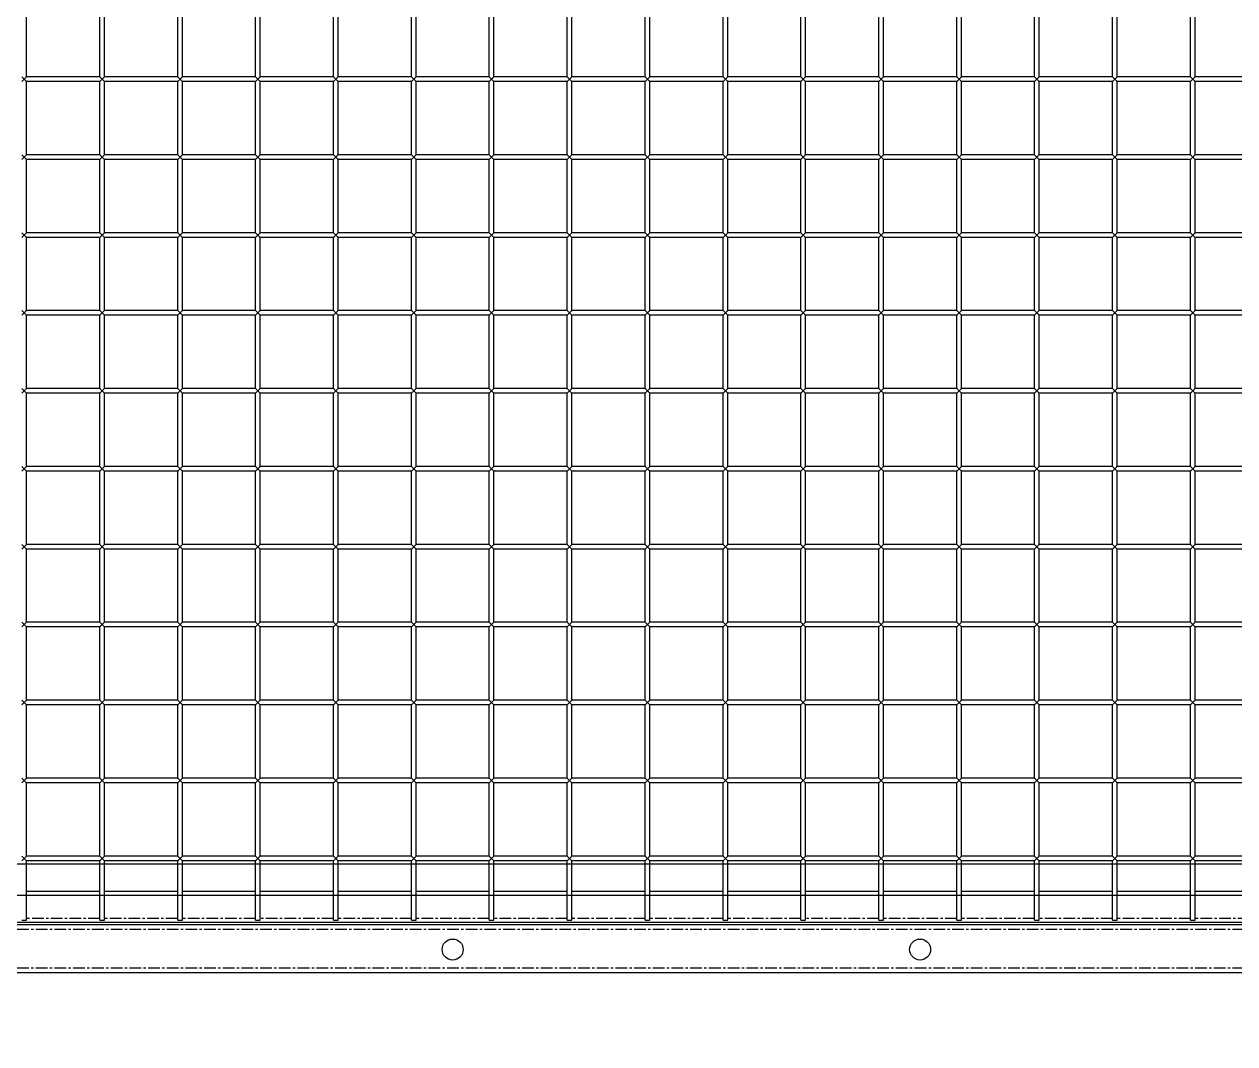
# Model space of a CAD drawing. Header units: millimetres. Extents: x -198529 to 244266, y -64 to 158464.
# Drawn here: x -144853 to -144076, y 94488 to 95142 of the extents above; entities that cross this region are included whole.
import ezdxf

# ---------------------------------------------------------------- set-up
doc = ezdxf.new("R2010")
doc.units = ezdxf.units.MM
doc.linetypes.add('CENTER', pattern=[12, 7.5, -1.5, 1.5, -1.5])
doc.layers.add('0-DCC', color=30, linetype='Continuous')
doc.layers.add('0-DCC-STRUC', color=180, linetype='Continuous')

# ---------------------------------------------------------------- blocks, each defined once
blk = doc.blocks.new('DCC2850x2600(左)')
at = {"color": 0, "linetype": 'Continuous'}
for p, q in [((49366.5, -73903.48), (49366.5, -73856.48)), ((49413.5, -73903.48), (49413.5, -73856.48)), ((49416.5, -73903.48), (49416.5, -73856.48)), ((49463.5, -73903.48), (49463.5, -73856.48)), ((49466.5, -73903.48), (49466.5, -73856.48)), ((49513.5, -73903.48), (49513.5, -73856.48)), ((49516.5, -73903.48), (49516.5, -73856.48)), ((49563.5, -73903.48), (49563.5, -73856.48)), ((49566.5, -73903.48), (49566.5, -73856.48)), ((49613.5, -73903.48), (49613.5, -73856.48)), ((49616.5, -73903.48), (49616.5, -73856.48)), ((49663.5, -73903.48), (49663.5, -73856.48)), ((49666.5, -73903.48), (49666.5, -73856.48)), ((49713.5, -73903.48), (49713.5, -73856.48)), ((49716.5, -73903.48), (49716.5, -73856.48)), ((49763.5, -73903.48), (49763.5, -73856.48)), ((49766.5, -73903.48), (49766.5, -73856.48)), ((49813.5, -73903.48), (49813.5, -73856.48)), ((49816.5, -73903.48), (49816.5, -73856.48)), ((49863.5, -73903.48), (49863.5, -73856.48)), ((49866.5, -73903.48), (49866.5, -73856.48)), ((49913.5, -73903.48), (49913.5, -73856.48)), ((49916.5, -73903.48), (49916.5, -73856.48)), ((49963.5, -73903.48), (49963.5, -73856.48)), ((49966.5, -73903.48), (49966.5, -73856.48)), ((50013.5, -73903.48), (50013.5, -73856.48)), ((50016.5, -73903.48), (50016.5, -73856.48)), ((50063.5, -73903.48), (50063.5, -73856.48)), ((50066.5, -73903.48), (50066.5, -73856.48)), ((50113.5, -73903.48), (50113.5, -73856.48)), ((50116.5, -73903.48), (50116.5, -73856.48)), ((49363.5, -73903.48), (49366.5, -73906.48)), ((49363.5, -73906.48), (49366.5, -73903.48)), ((49413.5, -73903.48), (49366.5, -73903.48)), ((49413.5, -73903.48), (49416.5, -73906.48)), ((49413.5, -73906.48), (49416.5, -73903.48)), ((49463.5, -73903.48), (49416.5, -73903.48)), ((49463.5, -73903.48), (49466.5, -73906.48)), ((49463.5, -73906.48), (49466.5, -73903.48)), ((49513.5, -73903.48), (49466.5, -73903.48)), ((49513.5, -73903.48), (49516.5, -73906.48)), ((49513.5, -73906.48), (49516.5, -73903.48)), ((49563.5, -73903.48), (49516.5, -73903.48)), ((49563.5, -73903.48), (49566.5, -73906.48)), ((49563.5, -73906.48), (49566.5, -73903.48)), ((49613.5, -73903.48), (49566.5, -73903.48)), ((49613.5, -73903.48), (49616.5, -73906.48)), ((49613.5, -73906.48), (49616.5, -73903.48)), ((49663.5, -73903.48), (49616.5, -73903.48)), ((49663.5, -73903.48), (49666.5, -73906.48)), ((49663.5, -73906.48), (49666.5, -73903.48)), ((49713.5, -73903.48), (49666.5, -73903.48)), ((49713.5, -73903.48), (49716.5, -73906.48)), ((49713.5, -73906.48), (49716.5, -73903.48)), ((49763.5, -73903.48), (49716.5, -73903.48)), ((49763.5, -73903.48), (49766.5, -73906.48)), ((49763.5, -73906.48), (49766.5, -73903.48)), ((49813.5, -73903.48), (49766.5, -73903.48)), ((49813.5, -73903.48), (49816.5, -73906.48)), ((49813.5, -73906.48), (49816.5, -73903.48)), ((49863.5, -73903.48), (49816.5, -73903.48)), ((49863.5, -73903.48), (49866.5, -73906.48)), ((49863.5, -73906.48), (49866.5, -73903.48)), ((49913.5, -73903.48), (49866.5, -73903.48)), ((49913.5, -73903.48), (49916.5, -73906.48)), ((49913.5, -73906.48), (49916.5, -73903.48)), ((49963.5, -73903.48), (49916.5, -73903.48)), ((49963.5, -73903.48), (49966.5, -73906.48)), ((49963.5, -73906.48), (49966.5, -73903.48)), ((50013.5, -73903.48), (49966.5, -73903.48)), ((50013.5, -73903.48), (50016.5, -73906.48)), ((50013.5, -73906.48), (50016.5, -73903.48)), ((50063.5, -73903.48), (50016.5, -73903.48)), ((50063.5, -73903.48), (50066.5, -73906.48)), ((50063.5, -73906.48), (50066.5, -73903.48)), ((50113.5, -73903.48), (50066.5, -73903.48)), ((50113.5, -73903.48), (50116.5, -73906.48)), ((50113.5, -73906.48), (50116.5, -73903.48)), ((50163.5, -73903.48), (50116.5, -73903.48)), ((49413.5, -73906.48), (49366.5, -73906.48)), ((49366.5, -73953.48), (49366.5, -73906.48)), ((49413.5, -73953.48), (49413.5, -73906.48)), ((49463.5, -73906.48), (49416.5, -73906.48)), ((49416.5, -73953.48), (49416.5, -73906.48)), ((49463.5, -73953.48), (49463.5, -73906.48)), ((49513.5, -73906.48), (49466.5, -73906.48)), ((49466.5, -73953.48), (49466.5, -73906.48)), ((49513.5, -73953.48), (49513.5, -73906.48)), ((49563.5, -73906.48), (49516.5, -73906.48)), ((49516.5, -73953.48), (49516.5, -73906.48)), ((49563.5, -73953.48), (49563.5, -73906.48)), ((49613.5, -73906.48), (49566.5, -73906.48)), ((49566.5, -73953.48), (49566.5, -73906.48)), ((49613.5, -73953.48), (49613.5, -73906.48)), ((49663.5, -73906.48), (49616.5, -73906.48)), ((49616.5, -73953.48), (49616.5, -73906.48)), ((49663.5, -73953.48), (49663.5, -73906.48)), ((49713.5, -73906.48), (49666.5, -73906.48)), ((49666.5, -73953.48), (49666.5, -73906.48)), ((49713.5, -73953.48), (49713.5, -73906.48)), ((49763.5, -73906.48), (49716.5, -73906.48)), ((49716.5, -73953.48), (49716.5, -73906.48)), ((49763.5, -73953.48), (49763.5, -73906.48)), ((49813.5, -73906.48), (49766.5, -73906.48)), ((49766.5, -73953.48), (49766.5, -73906.48)), ((49813.5, -73953.48), (49813.5, -73906.48)), ((49863.5, -73906.48), (49816.5, -73906.48)), ((49816.5, -73953.48), (49816.5, -73906.48)), ((49863.5, -73953.48), (49863.5, -73906.48)), ((49913.5, -73906.48), (49866.5, -73906.48)), ((49866.5, -73953.48), (49866.5, -73906.48)), ((49913.5, -73953.48), (49913.5, -73906.48)), ((49963.5, -73906.48), (49916.5, -73906.48)), ((49916.5, -73953.48), (49916.5, -73906.48)), ((49963.5, -73953.48), (49963.5, -73906.48)), ((50013.5, -73906.48), (49966.5, -73906.48)), ((49966.5, -73953.48), (49966.5, -73906.48)), ((50013.5, -73953.48), (50013.5, -73906.48)), ((50063.5, -73906.48), (50016.5, -73906.48)), ((50016.5, -73953.48), (50016.5, -73906.48)), ((50063.5, -73953.48), (50063.5, -73906.48)), ((50113.5, -73906.48), (50066.5, -73906.48)), ((50066.5, -73953.48), (50066.5, -73906.48)), ((50113.5, -73953.48), (50113.5, -73906.48)), ((50163.5, -73906.48), (50116.5, -73906.48)), ((50116.5, -73953.48), (50116.5, -73906.48)), ((49363.5, -73953.48), (49366.5, -73956.48)), ((49363.5, -73956.48), (49366.5, -73953.48)), ((49413.5, -73953.48), (49366.5, -73953.48)), ((49413.5, -73956.48), (49366.5, -73956.48)), ((49366.5, -74003.48), (49366.5, -73956.48)), ((49413.5, -73953.48), (49416.5, -73956.48)), ((49413.5, -73956.48), (49416.5, -73953.48)), ((49413.5, -74003.48), (49413.5, -73956.48)), ((49463.5, -73953.48), (49416.5, -73953.48)), ((49463.5, -73956.48), (49416.5, -73956.48)), ((49416.5, -74003.48), (49416.5, -73956.48)), ((49463.5, -73953.48), (49466.5, -73956.48)), ((49463.5, -73956.48), (49466.5, -73953.48)), ((49463.5, -74003.48), (49463.5, -73956.48)), ((49513.5, -73953.48), (49466.5, -73953.48)), ((49513.5, -73956.48), (49466.5, -73956.48)), ((49466.5, -74003.48), (49466.5, -73956.48)), ((49513.5, -73953.48), (49516.5, -73956.48)), ((49513.5, -73956.48), (49516.5, -73953.48)), ((49513.5, -74003.48), (49513.5, -73956.48)), ((49563.5, -73953.48), (49516.5, -73953.48)), ((49563.5, -73956.48), (49516.5, -73956.48)), ((49516.5, -74003.48), (49516.5, -73956.48)), ((49563.5, -73953.48), (49566.5, -73956.48)), ((49563.5, -73956.48), (49566.5, -73953.48)), ((49563.5, -74003.48), (49563.5, -73956.48)), ((49613.5, -73953.48), (49566.5, -73953.48)), ((49613.5, -73956.48), (49566.5, -73956.48)), ((49566.5, -74003.48), (49566.5, -73956.48)), ((49613.5, -73953.48), (49616.5, -73956.48)), ((49613.5, -73956.48), (49616.5, -73953.48)), ((49613.5, -74003.48), (49613.5, -73956.48)), ((49663.5, -73953.48), (49616.5, -73953.48)), ((49663.5, -73956.48), (49616.5, -73956.48)), ((49616.5, -74003.48), (49616.5, -73956.48)), ((49663.5, -73953.48), (49666.5, -73956.48)), ((49663.5, -73956.48), (49666.5, -73953.48)), ((49663.5, -74003.48), (49663.5, -73956.48)), ((49713.5, -73953.48), (49666.5, -73953.48)), ((49713.5, -73956.48), (49666.5, -73956.48)), ((49666.5, -74003.48), (49666.5, -73956.48)), ((49713.5, -73953.48), (49716.5, -73956.48)), ((49713.5, -73956.48), (49716.5, -73953.48)), ((49713.5, -74003.48), (49713.5, -73956.48)), ((49763.5, -73953.48), (49716.5, -73953.48)), ((49763.5, -73956.48), (49716.5, -73956.48)), ((49716.5, -74003.48), (49716.5, -73956.48)), ((49763.5, -73953.48), (49766.5, -73956.48)), ((49763.5, -73956.48), (49766.5, -73953.48)), ((49763.5, -74003.48), (49763.5, -73956.48)), ((49813.5, -73953.48), (49766.5, -73953.48)), ((49813.5, -73956.48), (49766.5, -73956.48)), ((49766.5, -74003.48), (49766.5, -73956.48)), ((49813.5, -73953.48), (49816.5, -73956.48)), ((49813.5, -73956.48), (49816.5, -73953.48)), ((49813.5, -74003.48), (49813.5, -73956.48)), ((49863.5, -73953.48), (49816.5, -73953.48)), ((49863.5, -73956.48), (49816.5, -73956.48)), ((49816.5, -74003.48), (49816.5, -73956.48)), ((49863.5, -73953.48), (49866.5, -73956.48)), ((49863.5, -73956.48), (49866.5, -73953.48)), ((49863.5, -74003.48), (49863.5, -73956.48)), ((49913.5, -73953.48), (49866.5, -73953.48)), ((49913.5, -73956.48), (49866.5, -73956.48)), ((49866.5, -74003.48), (49866.5, -73956.48)), ((49913.5, -73953.48), (49916.5, -73956.48)), ((49913.5, -73956.48), (49916.5, -73953.48)), ((49913.5, -74003.48), (49913.5, -73956.48)), ((49963.5, -73953.48), (49916.5, -73953.48)), ((49963.5, -73956.48), (49916.5, -73956.48)), ((49916.5, -74003.48), (49916.5, -73956.48)), ((49963.5, -73953.48), (49966.5, -73956.48)), ((49963.5, -73956.48), (49966.5, -73953.48)), ((49963.5, -74003.48), (49963.5, -73956.48)), ((50013.5, -73953.48), (49966.5, -73953.48)), ((50013.5, -73956.48), (49966.5, -73956.48)), ((49966.5, -74003.48), (49966.5, -73956.48)), ((50013.5, -73953.48), (50016.5, -73956.48)), ((50013.5, -73956.48), (50016.5, -73953.48)), ((50013.5, -74003.48), (50013.5, -73956.48)), ((50063.5, -73953.48), (50016.5, -73953.48)), ((50063.5, -73956.48), (50016.5, -73956.48)), ((50016.5, -74003.48), (50016.5, -73956.48)), ((50063.5, -73953.48), (50066.5, -73956.48)), ((50063.5, -73956.48), (50066.5, -73953.48)), ((50063.5, -74003.48), (50063.5, -73956.48)), ((50113.5, -73953.48), (50066.5, -73953.48)), ((50113.5, -73956.48), (50066.5, -73956.48)), ((50066.5, -74003.48), (50066.5, -73956.48)), ((50113.5, -73953.48), (50116.5, -73956.48)), ((50113.5, -73956.48), (50116.5, -73953.48)), ((50113.5, -74003.48), (50113.5, -73956.48)), ((50163.5, -73953.48), (50116.5, -73953.48)), ((50163.5, -73956.48), (50116.5, -73956.48)), ((50116.5, -74003.48), (50116.5, -73956.48)), ((49363.5, -74003.48), (49366.5, -74006.48)), ((49363.5, -74006.48), (49366.5, -74003.48)), ((49413.5, -74003.48), (49366.5, -74003.48)), ((49413.5, -74003.48), (49416.5, -74006.48)), ((49413.5, -74006.48), (49416.5, -74003.48)), ((49463.5, -74003.48), (49416.5, -74003.48)), ((49463.5, -74003.48), (49466.5, -74006.48)), ((49463.5, -74006.48), (49466.5, -74003.48)), ((49513.5, -74003.48), (49466.5, -74003.48)), ((49513.5, -74003.48), (49516.5, -74006.48)), ((49513.5, -74006.48), (49516.5, -74003.48)), ((49563.5, -74003.48), (49516.5, -74003.48)), ((49563.5, -74003.48), (49566.5, -74006.48)), ((49563.5, -74006.48), (49566.5, -74003.48)), ((49613.5, -74003.48), (49566.5, -74003.48)), ((49613.5, -74003.48), (49616.5, -74006.48)), ((49613.5, -74006.48), (49616.5, -74003.48)), ((49663.5, -74003.48), (49616.5, -74003.48)), ((49663.5, -74003.48), (49666.5, -74006.48)), ((49663.5, -74006.48), (49666.5, -74003.48)), ((49713.5, -74003.48), (49666.5, -74003.48)), ((49713.5, -74003.48), (49716.5, -74006.48)), ((49713.5, -74006.48), (49716.5, -74003.48)), ((49763.5, -74003.48), (49716.5, -74003.48)), ((49763.5, -74003.48), (49766.5, -74006.48)), ((49763.5, -74006.48), (49766.5, -74003.48)), ((49813.5, -74003.48), (49766.5, -74003.48)), ((49813.5, -74003.48), (49816.5, -74006.48)), ((49813.5, -74006.48), (49816.5, -74003.48)), ((49863.5, -74003.48), (49816.5, -74003.48)), ((49863.5, -74003.48), (49866.5, -74006.48)), ((49863.5, -74006.48), (49866.5, -74003.48)), ((49913.5, -74003.48), (49866.5, -74003.48)), ((49913.5, -74003.48), (49916.5, -74006.48)), ((49913.5, -74006.48), (49916.5, -74003.48)), ((49963.5, -74003.48), (49916.5, -74003.48)), ((49963.5, -74003.48), (49966.5, -74006.48)), ((49963.5, -74006.48), (49966.5, -74003.48)), ((50013.5, -74003.48), (49966.5, -74003.48)), ((50013.5, -74003.48), (50016.5, -74006.48)), ((50013.5, -74006.48), (50016.5, -74003.48)), ((50063.5, -74003.48), (50016.5, -74003.48)), ((50063.5, -74003.48), (50066.5, -74006.48)), ((50063.5, -74006.48), (50066.5, -74003.48)), ((50113.5, -74003.48), (50066.5, -74003.48)), ((50113.5, -74003.48), (50116.5, -74006.48)), ((50113.5, -74006.48), (50116.5, -74003.48)), ((50163.5, -74003.48), (50116.5, -74003.48)), ((49413.5, -74006.48), (49366.5, -74006.48)), ((49366.5, -74053.48), (49366.5, -74006.48)), ((49413.5, -74053.48), (49413.5, -74006.48)), ((49463.5, -74006.48), (49416.5, -74006.48)), ((49416.5, -74053.48), (49416.5, -74006.48)), ((49463.5, -74053.48), (49463.5, -74006.48)), ((49513.5, -74006.48), (49466.5, -74006.48)), ((49466.5, -74053.48), (49466.5, -74006.48)), ((49513.5, -74053.48), (49513.5, -74006.48)), ((49563.5, -74006.48), (49516.5, -74006.48)), ((49516.5, -74053.48), (49516.5, -74006.48)), ((49563.5, -74053.48), (49563.5, -74006.48)), ((49613.5, -74006.48), (49566.5, -74006.48)), ((49566.5, -74053.48), (49566.5, -74006.48)), ((49613.5, -74053.48), (49613.5, -74006.48)), ((49663.5, -74006.48), (49616.5, -74006.48)), ((49616.5, -74053.48), (49616.5, -74006.48)), ((49663.5, -74053.48), (49663.5, -74006.48)), ((49713.5, -74006.48), (49666.5, -74006.48)), ((49666.5, -74053.48), (49666.5, -74006.48)), ((49713.5, -74053.48), (49713.5, -74006.48)), ((49763.5, -74006.48), (49716.5, -74006.48)), ((49716.5, -74053.48), (49716.5, -74006.48)), ((49763.5, -74053.48), (49763.5, -74006.48)), ((49813.5, -74006.48), (49766.5, -74006.48)), ((49766.5, -74053.48), (49766.5, -74006.48)), ((49813.5, -74053.48), (49813.5, -74006.48)), ((49863.5, -74006.48), (49816.5, -74006.48)), ((49816.5, -74053.48), (49816.5, -74006.48)), ((49863.5, -74053.48), (49863.5, -74006.48)), ((49913.5, -74006.48), (49866.5, -74006.48)), ((49866.5, -74053.48), (49866.5, -74006.48)), ((49913.5, -74053.48), (49913.5, -74006.48)), ((49963.5, -74006.48), (49916.5, -74006.48)), ((49916.5, -74053.48), (49916.5, -74006.48)), ((49963.5, -74053.48), (49963.5, -74006.48)), ((50013.5, -74006.48), (49966.5, -74006.48)), ((49966.5, -74053.48), (49966.5, -74006.48)), ((50013.5, -74053.48), (50013.5, -74006.48)), ((50063.5, -74006.48), (50016.5, -74006.48)), ((50016.5, -74053.48), (50016.5, -74006.48)), ((50063.5, -74053.48), (50063.5, -74006.48)), ((50113.5, -74006.48), (50066.5, -74006.48)), ((50066.5, -74053.48), (50066.5, -74006.48)), ((50113.5, -74053.48), (50113.5, -74006.48)), ((50163.5, -74006.48), (50116.5, -74006.48)), ((50116.5, -74053.48), (50116.5, -74006.48)), ((49363.5, -74053.48), (49366.5, -74056.48)), ((49363.5, -74056.48), (49366.5, -74053.48)), ((49413.5, -74053.48), (49366.5, -74053.48)), ((49413.5, -74056.48), (49366.5, -74056.48)), ((49366.5, -74103.48), (49366.5, -74056.48)), ((49413.5, -74053.48), (49416.5, -74056.48)), ((49413.5, -74056.48), (49416.5, -74053.48)), ((49413.5, -74103.48), (49413.5, -74056.48)), ((49463.5, -74053.48), (49416.5, -74053.48)), ((49463.5, -74056.48), (49416.5, -74056.48)), ((49416.5, -74103.48), (49416.5, -74056.48)), ((49463.5, -74053.48), (49466.5, -74056.48)), ((49463.5, -74056.48), (49466.5, -74053.48)), ((49463.5, -74103.48), (49463.5, -74056.48)), ((49513.5, -74053.48), (49466.5, -74053.48)), ((49513.5, -74056.48), (49466.5, -74056.48)), ((49466.5, -74103.48), (49466.5, -74056.48)), ((49513.5, -74053.48), (49516.5, -74056.48)), ((49513.5, -74056.48), (49516.5, -74053.48)), ((49513.5, -74103.48), (49513.5, -74056.48)), ((49563.5, -74053.48), (49516.5, -74053.48)), ((49563.5, -74056.48), (49516.5, -74056.48)), ((49516.5, -74103.48), (49516.5, -74056.48)), ((49563.5, -74053.48), (49566.5, -74056.48)), ((49563.5, -74056.48), (49566.5, -74053.48)), ((49563.5, -74103.48), (49563.5, -74056.48)), ((49613.5, -74053.48), (49566.5, -74053.48)), ((49613.5, -74056.48), (49566.5, -74056.48)), ((49566.5, -74103.48), (49566.5, -74056.48)), ((49613.5, -74053.48), (49616.5, -74056.48)), ((49613.5, -74056.48), (49616.5, -74053.48)), ((49613.5, -74103.48), (49613.5, -74056.48)), ((49663.5, -74053.48), (49616.5, -74053.48)), ((49663.5, -74056.48), (49616.5, -74056.48)), ((49616.5, -74103.48), (49616.5, -74056.48)), ((49663.5, -74053.48), (49666.5, -74056.48)), ((49663.5, -74056.48), (49666.5, -74053.48)), ((49663.5, -74103.48), (49663.5, -74056.48)), ((49713.5, -74053.48), (49666.5, -74053.48)), ((49713.5, -74056.48), (49666.5, -74056.48)), ((49666.5, -74103.48), (49666.5, -74056.48)), ((49713.5, -74053.48), (49716.5, -74056.48)), ((49713.5, -74056.48), (49716.5, -74053.48)), ((49713.5, -74103.48), (49713.5, -74056.48)), ((49763.5, -74053.48), (49716.5, -74053.48)), ((49763.5, -74056.48), (49716.5, -74056.48)), ((49716.5, -74103.48), (49716.5, -74056.48)), ((49763.5, -74053.48), (49766.5, -74056.48)), ((49763.5, -74056.48), (49766.5, -74053.48)), ((49763.5, -74103.48), (49763.5, -74056.48)), ((49813.5, -74053.48), (49766.5, -74053.48)), ((49813.5, -74056.48), (49766.5, -74056.48)), ((49766.5, -74103.48), (49766.5, -74056.48)), ((49813.5, -74053.48), (49816.5, -74056.48)), ((49813.5, -74056.48), (49816.5, -74053.48)), ((49813.5, -74103.48), (49813.5, -74056.48)), ((49863.5, -74053.48), (49816.5, -74053.48)), ((49863.5, -74056.48), (49816.5, -74056.48)), ((49816.5, -74103.48), (49816.5, -74056.48)), ((49863.5, -74053.48), (49866.5, -74056.48)), ((49863.5, -74056.48), (49866.5, -74053.48)), ((49863.5, -74103.48), (49863.5, -74056.48)), ((49913.5, -74053.48), (49866.5, -74053.48)), ((49913.5, -74056.48), (49866.5, -74056.48)), ((49866.5, -74103.48), (49866.5, -74056.48)), ((49913.5, -74053.48), (49916.5, -74056.48)), ((49913.5, -74056.48), (49916.5, -74053.48)), ((49913.5, -74103.48), (49913.5, -74056.48)), ((49963.5, -74053.48), (49916.5, -74053.48)), ((49963.5, -74056.48), (49916.5, -74056.48)), ((49916.5, -74103.48), (49916.5, -74056.48)), ((49963.5, -74053.48), (49966.5, -74056.48)), ((49963.5, -74056.48), (49966.5, -74053.48)), ((49963.5, -74103.48), (49963.5, -74056.48)), ((50013.5, -74053.48), (49966.5, -74053.48)), ((50013.5, -74056.48), (49966.5, -74056.48)), ((49966.5, -74103.48), (49966.5, -74056.48)), ((50013.5, -74053.48), (50016.5, -74056.48)), ((50013.5, -74056.48), (50016.5, -74053.48)), ((50013.5, -74103.48), (50013.5, -74056.48)), ((50063.5, -74053.48), (50016.5, -74053.48)), ((50063.5, -74056.48), (50016.5, -74056.48)), ((50016.5, -74103.48), (50016.5, -74056.48)), ((50063.5, -74053.48), (50066.5, -74056.48)), ((50063.5, -74056.48), (50066.5, -74053.48)), ((50063.5, -74103.48), (50063.5, -74056.48)), ((50113.5, -74053.48), (50066.5, -74053.48)), ((50113.5, -74056.48), (50066.5, -74056.48)), ((50066.5, -74103.48), (50066.5, -74056.48)), ((50113.5, -74053.48), (50116.5, -74056.48)), ((50113.5, -74056.48), (50116.5, -74053.48)), ((50113.5, -74103.48), (50113.5, -74056.48)), ((50163.5, -74053.48), (50116.5, -74053.48)), ((50163.5, -74056.48), (50116.5, -74056.48)), ((50116.5, -74103.48), (50116.5, -74056.48)), ((49363.5, -74103.48), (49366.5, -74106.48)), ((49363.5, -74106.48), (49366.5, -74103.48)), ((49413.5, -74103.48), (49366.5, -74103.48)), ((49413.5, -74106.48), (49366.5, -74106.48)), ((49366.5, -74153.48), (49366.5, -74106.48)), ((49413.5, -74103.48), (49416.5, -74106.48)), ((49413.5, -74106.48), (49416.5, -74103.48)), ((49413.5, -74153.48), (49413.5, -74106.48)), ((49463.5, -74103.48), (49416.5, -74103.48)), ((49463.5, -74106.48), (49416.5, -74106.48)), ((49416.5, -74153.48), (49416.5, -74106.48)), ((49463.5, -74103.48), (49466.5, -74106.48)), ((49463.5, -74106.48), (49466.5, -74103.48)), ((49463.5, -74153.48), (49463.5, -74106.48)), ((49513.5, -74103.48), (49466.5, -74103.48)), ((49513.5, -74106.48), (49466.5, -74106.48)), ((49466.5, -74153.48), (49466.5, -74106.48)), ((49513.5, -74103.48), (49516.5, -74106.48)), ((49513.5, -74106.48), (49516.5, -74103.48)), ((49513.5, -74153.48), (49513.5, -74106.48)), ((49563.5, -74103.48), (49516.5, -74103.48)), ((49563.5, -74106.48), (49516.5, -74106.48)), ((49516.5, -74153.48), (49516.5, -74106.48)), ((49563.5, -74103.48), (49566.5, -74106.48)), ((49563.5, -74106.48), (49566.5, -74103.48)), ((49563.5, -74153.48), (49563.5, -74106.48)), ((49613.5, -74103.48), (49566.5, -74103.48)), ((49613.5, -74106.48), (49566.5, -74106.48)), ((49566.5, -74153.48), (49566.5, -74106.48)), ((49613.5, -74103.48), (49616.5, -74106.48)), ((49613.5, -74106.48), (49616.5, -74103.48)), ((49613.5, -74153.48), (49613.5, -74106.48)), ((49663.5, -74103.48), (49616.5, -74103.48)), ((49663.5, -74106.48), (49616.5, -74106.48)), ((49616.5, -74153.48), (49616.5, -74106.48)), ((49663.5, -74103.48), (49666.5, -74106.48)), ((49663.5, -74106.48), (49666.5, -74103.48)), ((49663.5, -74153.48), (49663.5, -74106.48)), ((49713.5, -74103.48), (49666.5, -74103.48)), ((49713.5, -74106.48), (49666.5, -74106.48)), ((49666.5, -74153.48), (49666.5, -74106.48)), ((49713.5, -74103.48), (49716.5, -74106.48)), ((49713.5, -74106.48), (49716.5, -74103.48)), ((49713.5, -74153.48), (49713.5, -74106.48)), ((49763.5, -74103.48), (49716.5, -74103.48)), ((49763.5, -74106.48), (49716.5, -74106.48)), ((49716.5, -74153.48), (49716.5, -74106.48)), ((49763.5, -74103.48), (49766.5, -74106.48)), ((49763.5, -74106.48), (49766.5, -74103.48)), ((49763.5, -74153.48), (49763.5, -74106.48)), ((49813.5, -74103.48), (49766.5, -74103.48)), ((49813.5, -74106.48), (49766.5, -74106.48)), ((49766.5, -74153.48), (49766.5, -74106.48)), ((49813.5, -74103.48), (49816.5, -74106.48)), ((49813.5, -74106.48), (49816.5, -74103.48)), ((49813.5, -74153.48), (49813.5, -74106.48)), ((49863.5, -74103.48), (49816.5, -74103.48)), ((49863.5, -74106.48), (49816.5, -74106.48)), ((49816.5, -74153.48), (49816.5, -74106.48)), ((49863.5, -74103.48), (49866.5, -74106.48)), ((49863.5, -74106.48), (49866.5, -74103.48)), ((49863.5, -74153.48), (49863.5, -74106.48)), ((49913.5, -74103.48), (49866.5, -74103.48)), ((49913.5, -74106.48), (49866.5, -74106.48)), ((49866.5, -74153.48), (49866.5, -74106.48)), ((49913.5, -74103.48), (49916.5, -74106.48)), ((49913.5, -74106.48), (49916.5, -74103.48)), ((49913.5, -74153.48), (49913.5, -74106.48)), ((49963.5, -74103.48), (49916.5, -74103.48)), ((49963.5, -74106.48), (49916.5, -74106.48)), ((49916.5, -74153.48), (49916.5, -74106.48)), ((49963.5, -74103.48), (49966.5, -74106.48)), ((49963.5, -74106.48), (49966.5, -74103.48)), ((49963.5, -74153.48), (49963.5, -74106.48)), ((50013.5, -74103.48), (49966.5, -74103.48)), ((50013.5, -74106.48), (49966.5, -74106.48)), ((49966.5, -74153.48), (49966.5, -74106.48)), ((50013.5, -74103.48), (50016.5, -74106.48)), ((50013.5, -74106.48), (50016.5, -74103.48)), ((50013.5, -74153.48), (50013.5, -74106.48)), ((50063.5, -74103.48), (50016.5, -74103.48)), ((50063.5, -74106.48), (50016.5, -74106.48)), ((50016.5, -74153.48), (50016.5, -74106.48)), ((50063.5, -74103.48), (50066.5, -74106.48)), ((50063.5, -74106.48), (50066.5, -74103.48)), ((50063.5, -74153.48), (50063.5, -74106.48)), ((50113.5, -74103.48), (50066.5, -74103.48)), ((50113.5, -74106.48), (50066.5, -74106.48)), ((50066.5, -74153.48), (50066.5, -74106.48)), ((50113.5, -74103.48), (50116.5, -74106.48)), ((50113.5, -74106.48), (50116.5, -74103.48)), ((50113.5, -74153.48), (50113.5, -74106.48)), ((50163.5, -74103.48), (50116.5, -74103.48)), ((50163.5, -74106.48), (50116.5, -74106.48)), ((50116.5, -74153.48), (50116.5, -74106.48)), ((49363.5, -74153.48), (49366.5, -74156.48)), ((49363.5, -74156.48), (49366.5, -74153.48)), ((49413.5, -74153.48), (49366.5, -74153.48)), ((49413.5, -74156.48), (49366.5, -74156.48)), ((49366.5, -74203.48), (49366.5, -74156.48)), ((49413.5, -74153.48), (49416.5, -74156.48)), ((49413.5, -74156.48), (49416.5, -74153.48)), ((49413.5, -74203.48), (49413.5, -74156.48)), ((49463.5, -74153.48), (49416.5, -74153.48)), ((49463.5, -74156.48), (49416.5, -74156.48)), ((49416.5, -74203.48), (49416.5, -74156.48)), ((49463.5, -74153.48), (49466.5, -74156.48)), ((49463.5, -74156.48), (49466.5, -74153.48)), ((49463.5, -74203.48), (49463.5, -74156.48)), ((49513.5, -74153.48), (49466.5, -74153.48)), ((49513.5, -74156.48), (49466.5, -74156.48)), ((49466.5, -74203.48), (49466.5, -74156.48)), ((49513.5, -74153.48), (49516.5, -74156.48)), ((49513.5, -74156.48), (49516.5, -74153.48)), ((49513.5, -74203.48), (49513.5, -74156.48)), ((49563.5, -74153.48), (49516.5, -74153.48)), ((49563.5, -74156.48), (49516.5, -74156.48)), ((49516.5, -74203.48), (49516.5, -74156.48)), ((49563.5, -74153.48), (49566.5, -74156.48)), ((49563.5, -74156.48), (49566.5, -74153.48)), ((49563.5, -74203.48), (49563.5, -74156.48)), ((49613.5, -74153.48), (49566.5, -74153.48)), ((49613.5, -74156.48), (49566.5, -74156.48)), ((49566.5, -74203.48), (49566.5, -74156.48)), ((49613.5, -74153.48), (49616.5, -74156.48)), ((49613.5, -74156.48), (49616.5, -74153.48)), ((49613.5, -74203.48), (49613.5, -74156.48)), ((49663.5, -74153.48), (49616.5, -74153.48)), ((49663.5, -74156.48), (49616.5, -74156.48)), ((49616.5, -74203.48), (49616.5, -74156.48)), ((49663.5, -74153.48), (49666.5, -74156.48)), ((49663.5, -74156.48), (49666.5, -74153.48)), ((49663.5, -74203.48), (49663.5, -74156.48)), ((49713.5, -74153.48), (49666.5, -74153.48)), ((49713.5, -74156.48), (49666.5, -74156.48)), ((49666.5, -74203.48), (49666.5, -74156.48)), ((49713.5, -74153.48), (49716.5, -74156.48)), ((49713.5, -74156.48), (49716.5, -74153.48)), ((49713.5, -74203.48), (49713.5, -74156.48)), ((49763.5, -74153.48), (49716.5, -74153.48)), ((49763.5, -74156.48), (49716.5, -74156.48)), ((49716.5, -74203.48), (49716.5, -74156.48)), ((49763.5, -74153.48), (49766.5, -74156.48)), ((49763.5, -74156.48), (49766.5, -74153.48)), ((49763.5, -74203.48), (49763.5, -74156.48)), ((49813.5, -74153.48), (49766.5, -74153.48)), ((49813.5, -74156.48), (49766.5, -74156.48)), ((49766.5, -74203.48), (49766.5, -74156.48)), ((49813.5, -74153.48), (49816.5, -74156.48)), ((49813.5, -74156.48), (49816.5, -74153.48)), ((49813.5, -74203.48), (49813.5, -74156.48)), ((49863.5, -74153.48), (49816.5, -74153.48)), ((49863.5, -74156.48), (49816.5, -74156.48)), ((49816.5, -74203.48), (49816.5, -74156.48)), ((49863.5, -74153.48), (49866.5, -74156.48)), ((49863.5, -74156.48), (49866.5, -74153.48)), ((49863.5, -74203.48), (49863.5, -74156.48)), ((49913.5, -74153.48), (49866.5, -74153.48)), ((49913.5, -74156.48), (49866.5, -74156.48)), ((49866.5, -74203.48), (49866.5, -74156.48)), ((49913.5, -74153.48), (49916.5, -74156.48)), ((49913.5, -74156.48), (49916.5, -74153.48)), ((49913.5, -74203.48), (49913.5, -74156.48)), ((49963.5, -74153.48), (49916.5, -74153.48)), ((49963.5, -74156.48), (49916.5, -74156.48)), ((49916.5, -74203.48), (49916.5, -74156.48)), ((49963.5, -74153.48), (49966.5, -74156.48)), ((49963.5, -74156.48), (49966.5, -74153.48)), ((49963.5, -74203.48), (49963.5, -74156.48)), ((50013.5, -74153.48), (49966.5, -74153.48)), ((50013.5, -74156.48), (49966.5, -74156.48)), ((49966.5, -74203.48), (49966.5, -74156.48)), ((50013.5, -74153.48), (50016.5, -74156.48)), ((50013.5, -74156.48), (50016.5, -74153.48)), ((50013.5, -74203.48), (50013.5, -74156.48)), ((50063.5, -74153.48), (50016.5, -74153.48)), ((50063.5, -74156.48), (50016.5, -74156.48)), ((50016.5, -74203.48), (50016.5, -74156.48)), ((50063.5, -74153.48), (50066.5, -74156.48)), ((50063.5, -74156.48), (50066.5, -74153.48)), ((50063.5, -74203.48), (50063.5, -74156.48)), ((50113.5, -74153.48), (50066.5, -74153.48)), ((50113.5, -74156.48), (50066.5, -74156.48)), ((50066.5, -74203.48), (50066.5, -74156.48)), ((50113.5, -74153.48), (50116.5, -74156.48)), ((50113.5, -74156.48), (50116.5, -74153.48)), ((50113.5, -74203.48), (50113.5, -74156.48)), ((50163.5, -74153.48), (50116.5, -74153.48)), ((50163.5, -74156.48), (50116.5, -74156.48)), ((50116.5, -74203.48), (50116.5, -74156.48)), ((49363.5, -74203.48), (49366.5, -74206.48)), ((49363.5, -74206.48), (49366.5, -74203.48)), ((49413.5, -74203.48), (49366.5, -74203.48)), ((49413.5, -74206.48), (49366.5, -74206.48)), ((49366.5, -74253.48), (49366.5, -74206.48)), ((49413.5, -74203.48), (49416.5, -74206.48)), ((49413.5, -74206.48), (49416.5, -74203.48)), ((49413.5, -74253.48), (49413.5, -74206.48)), ((49463.5, -74203.48), (49416.5, -74203.48)), ((49463.5, -74206.48), (49416.5, -74206.48)), ((49416.5, -74253.48), (49416.5, -74206.48)), ((49463.5, -74203.48), (49466.5, -74206.48)), ((49463.5, -74206.48), (49466.5, -74203.48)), ((49463.5, -74253.48), (49463.5, -74206.48)), ((49513.5, -74203.48), (49466.5, -74203.48)), ((49513.5, -74206.48), (49466.5, -74206.48)), ((49466.5, -74253.48), (49466.5, -74206.48)), ((49513.5, -74203.48), (49516.5, -74206.48)), ((49513.5, -74206.48), (49516.5, -74203.48)), ((49513.5, -74253.48), (49513.5, -74206.48)), ((49563.5, -74203.48), (49516.5, -74203.48)), ((49563.5, -74206.48), (49516.5, -74206.48)), ((49516.5, -74253.48), (49516.5, -74206.48)), ((49563.5, -74203.48), (49566.5, -74206.48)), ((49563.5, -74206.48), (49566.5, -74203.48)), ((49563.5, -74253.48), (49563.5, -74206.48)), ((49613.5, -74203.48), (49566.5, -74203.48)), ((49613.5, -74206.48), (49566.5, -74206.48)), ((49566.5, -74253.48), (49566.5, -74206.48)), ((49613.5, -74203.48), (49616.5, -74206.48)), ((49613.5, -74206.48), (49616.5, -74203.48)), ((49613.5, -74253.48), (49613.5, -74206.48)), ((49663.5, -74203.48), (49616.5, -74203.48)), ((49663.5, -74206.48), (49616.5, -74206.48)), ((49616.5, -74253.48), (49616.5, -74206.48)), ((49663.5, -74203.48), (49666.5, -74206.48)), ((49663.5, -74206.48), (49666.5, -74203.48)), ((49663.5, -74253.48), (49663.5, -74206.48)), ((49713.5, -74203.48), (49666.5, -74203.48)), ((49713.5, -74206.48), (49666.5, -74206.48)), ((49666.5, -74253.48), (49666.5, -74206.48)), ((49713.5, -74203.48), (49716.5, -74206.48)), ((49713.5, -74206.48), (49716.5, -74203.48)), ((49713.5, -74253.48), (49713.5, -74206.48)), ((49763.5, -74203.48), (49716.5, -74203.48)), ((49763.5, -74206.48), (49716.5, -74206.48)), ((49716.5, -74253.48), (49716.5, -74206.48)), ((49763.5, -74203.48), (49766.5, -74206.48)), ((49763.5, -74206.48), (49766.5, -74203.48)), ((49763.5, -74253.48), (49763.5, -74206.48)), ((49813.5, -74203.48), (49766.5, -74203.48)), ((49813.5, -74206.48), (49766.5, -74206.48)), ((49766.5, -74253.48), (49766.5, -74206.48)), ((49813.5, -74203.48), (49816.5, -74206.48)), ((49813.5, -74206.48), (49816.5, -74203.48)), ((49813.5, -74253.48), (49813.5, -74206.48)), ((49863.5, -74203.48), (49816.5, -74203.48)), ((49863.5, -74206.48), (49816.5, -74206.48)), ((49816.5, -74253.48), (49816.5, -74206.48)), ((49863.5, -74203.48), (49866.5, -74206.48)), ((49863.5, -74206.48), (49866.5, -74203.48)), ((49863.5, -74253.48), (49863.5, -74206.48)), ((49913.5, -74203.48), (49866.5, -74203.48)), ((49913.5, -74206.48), (49866.5, -74206.48)), ((49866.5, -74253.48), (49866.5, -74206.48)), ((49913.5, -74203.48), (49916.5, -74206.48)), ((49913.5, -74206.48), (49916.5, -74203.48)), ((49913.5, -74253.48), (49913.5, -74206.48)), ((49963.5, -74203.48), (49916.5, -74203.48)), ((49963.5, -74206.48), (49916.5, -74206.48)), ((49916.5, -74253.48), (49916.5, -74206.48)), ((49963.5, -74203.48), (49966.5, -74206.48)), ((49963.5, -74206.48), (49966.5, -74203.48)), ((49963.5, -74253.48), (49963.5, -74206.48)), ((50013.5, -74203.48), (49966.5, -74203.48)), ((50013.5, -74206.48), (49966.5, -74206.48)), ((49966.5, -74253.48), (49966.5, -74206.48)), ((50013.5, -74203.48), (50016.5, -74206.48)), ((50013.5, -74206.48), (50016.5, -74203.48)), ((50013.5, -74253.48), (50013.5, -74206.48)), ((50063.5, -74203.48), (50016.5, -74203.48)), ((50063.5, -74206.48), (50016.5, -74206.48)), ((50016.5, -74253.48), (50016.5, -74206.48)), ((50063.5, -74203.48), (50066.5, -74206.48)), ((50063.5, -74206.48), (50066.5, -74203.48)), ((50063.5, -74253.48), (50063.5, -74206.48)), ((50113.5, -74203.48), (50066.5, -74203.48)), ((50113.5, -74206.48), (50066.5, -74206.48)), ((50066.5, -74253.48), (50066.5, -74206.48)), ((50113.5, -74203.48), (50116.5, -74206.48)), ((50113.5, -74206.48), (50116.5, -74203.48)), ((50113.5, -74253.48), (50113.5, -74206.48)), ((50163.5, -74203.48), (50116.5, -74203.48)), ((50163.5, -74206.48), (50116.5, -74206.48)), ((50116.5, -74253.48), (50116.5, -74206.48)), ((49363.5, -74253.48), (49366.5, -74256.48)), ((49363.5, -74256.48), (49366.5, -74253.48)), ((49413.5, -74253.48), (49366.5, -74253.48)), ((49413.5, -74253.48), (49416.5, -74256.48)), ((49413.5, -74256.48), (49416.5, -74253.48)), ((49463.5, -74253.48), (49416.5, -74253.48)), ((49463.5, -74253.48), (49466.5, -74256.48)), ((49463.5, -74256.48), (49466.5, -74253.48)), ((49513.5, -74253.48), (49466.5, -74253.48)), ((49513.5, -74253.48), (49516.5, -74256.48)), ((49513.5, -74256.48), (49516.5, -74253.48)), ((49563.5, -74253.48), (49516.5, -74253.48)), ((49563.5, -74253.48), (49566.5, -74256.48)), ((49563.5, -74256.48), (49566.5, -74253.48)), ((49613.5, -74253.48), (49566.5, -74253.48)), ((49613.5, -74253.48), (49616.5, -74256.48)), ((49613.5, -74256.48), (49616.5, -74253.48)), ((49663.5, -74253.48), (49616.5, -74253.48)), ((49663.5, -74253.48), (49666.5, -74256.48)), ((49663.5, -74256.48), (49666.5, -74253.48)), ((49713.5, -74253.48), (49666.5, -74253.48)), ((49713.5, -74253.48), (49716.5, -74256.48)), ((49713.5, -74256.48), (49716.5, -74253.48)), ((49763.5, -74253.48), (49716.5, -74253.48)), ((49763.5, -74253.48), (49766.5, -74256.48)), ((49763.5, -74256.48), (49766.5, -74253.48)), ((49813.5, -74253.48), (49766.5, -74253.48)), ((49813.5, -74253.48), (49816.5, -74256.48)), ((49813.5, -74256.48), (49816.5, -74253.48)), ((49863.5, -74253.48), (49816.5, -74253.48)), ((49863.5, -74253.48), (49866.5, -74256.48)), ((49863.5, -74256.48), (49866.5, -74253.48)), ((49913.5, -74253.48), (49866.5, -74253.48)), ((49913.5, -74253.48), (49916.5, -74256.48)), ((49913.5, -74256.48), (49916.5, -74253.48)), ((49963.5, -74253.48), (49916.5, -74253.48)), ((49963.5, -74253.48), (49966.5, -74256.48)), ((49963.5, -74256.48), (49966.5, -74253.48)), ((50013.5, -74253.48), (49966.5, -74253.48)), ((50013.5, -74253.48), (50016.5, -74256.48)), ((50013.5, -74256.48), (50016.5, -74253.48)), ((50063.5, -74253.48), (50016.5, -74253.48)), ((50063.5, -74253.48), (50066.5, -74256.48)), ((50063.5, -74256.48), (50066.5, -74253.48)), ((50113.5, -74253.48), (50066.5, -74253.48)), ((50113.5, -74253.48), (50116.5, -74256.48)), ((50113.5, -74256.48), (50116.5, -74253.48)), ((50163.5, -74253.48), (50116.5, -74253.48)), ((49413.5, -74256.48), (49366.5, -74256.48)), ((49366.5, -74303.48), (49366.5, -74256.48)), ((49413.5, -74303.48), (49413.5, -74256.48)), ((49463.5, -74256.48), (49416.5, -74256.48)), ((49416.5, -74303.48), (49416.5, -74256.48)), ((49463.5, -74303.48), (49463.5, -74256.48)), ((49513.5, -74256.48), (49466.5, -74256.48)), ((49466.5, -74303.48), (49466.5, -74256.48)), ((49513.5, -74303.48), (49513.5, -74256.48)), ((49563.5, -74256.48), (49516.5, -74256.48)), ((49516.5, -74303.48), (49516.5, -74256.48)), ((49563.5, -74303.48), (49563.5, -74256.48)), ((49613.5, -74256.48), (49566.5, -74256.48)), ((49566.5, -74303.48), (49566.5, -74256.48)), ((49613.5, -74303.48), (49613.5, -74256.48)), ((49663.5, -74256.48), (49616.5, -74256.48)), ((49616.5, -74303.48), (49616.5, -74256.48)), ((49663.5, -74303.48), (49663.5, -74256.48)), ((49713.5, -74256.48), (49666.5, -74256.48)), ((49666.5, -74303.48), (49666.5, -74256.48)), ((49713.5, -74303.48), (49713.5, -74256.48)), ((49763.5, -74256.48), (49716.5, -74256.48)), ((49716.5, -74303.48), (49716.5, -74256.48)), ((49763.5, -74303.48), (49763.5, -74256.48)), ((49813.5, -74256.48), (49766.5, -74256.48)), ((49766.5, -74303.48), (49766.5, -74256.48)), ((49813.5, -74303.48), (49813.5, -74256.48)), ((49863.5, -74256.48), (49816.5, -74256.48)), ((49816.5, -74303.48), (49816.5, -74256.48)), ((49863.5, -74303.48), (49863.5, -74256.48)), ((49913.5, -74256.48), (49866.5, -74256.48)), ((49866.5, -74303.48), (49866.5, -74256.48)), ((49913.5, -74303.48), (49913.5, -74256.48)), ((49963.5, -74256.48), (49916.5, -74256.48)), ((49916.5, -74303.48), (49916.5, -74256.48)), ((49963.5, -74303.48), (49963.5, -74256.48)), ((50013.5, -74256.48), (49966.5, -74256.48)), ((49966.5, -74303.48), (49966.5, -74256.48)), ((50013.5, -74303.48), (50013.5, -74256.48)), ((50063.5, -74256.48), (50016.5, -74256.48)), ((50016.5, -74303.48), (50016.5, -74256.48)), ((50063.5, -74303.48), (50063.5, -74256.48)), ((50113.5, -74256.48), (50066.5, -74256.48)), ((50066.5, -74303.48), (50066.5, -74256.48)), ((50113.5, -74303.48), (50113.5, -74256.48)), ((50163.5, -74256.48), (50116.5, -74256.48)), ((50116.5, -74303.48), (50116.5, -74256.48)), ((49363.5, -74303.48), (49366.5, -74306.48)), ((49363.5, -74306.48), (49366.5, -74303.48)), ((49413.5, -74303.48), (49366.5, -74303.48)), ((49413.5, -74306.48), (49366.5, -74306.48)), ((49366.5, -74353.48), (49366.5, -74306.48)), ((49413.5, -74303.48), (49416.5, -74306.48)), ((49413.5, -74306.48), (49416.5, -74303.48)), ((49413.5, -74353.48), (49413.5, -74306.48)), ((49463.5, -74303.48), (49416.5, -74303.48)), ((49463.5, -74306.48), (49416.5, -74306.48)), ((49416.5, -74353.48), (49416.5, -74306.48)), ((49463.5, -74303.48), (49466.5, -74306.48)), ((49463.5, -74306.48), (49466.5, -74303.48)), ((49463.5, -74353.48), (49463.5, -74306.48)), ((49513.5, -74303.48), (49466.5, -74303.48)), ((49513.5, -74306.48), (49466.5, -74306.48)), ((49466.5, -74353.48), (49466.5, -74306.48)), ((49513.5, -74303.48), (49516.5, -74306.48)), ((49513.5, -74306.48), (49516.5, -74303.48)), ((49513.5, -74353.48), (49513.5, -74306.48)), ((49563.5, -74303.48), (49516.5, -74303.48)), ((49563.5, -74306.48), (49516.5, -74306.48)), ((49516.5, -74353.48), (49516.5, -74306.48)), ((49563.5, -74303.48), (49566.5, -74306.48)), ((49563.5, -74306.48), (49566.5, -74303.48)), ((49563.5, -74353.48), (49563.5, -74306.48)), ((49613.5, -74303.48), (49566.5, -74303.48)), ((49613.5, -74306.48), (49566.5, -74306.48)), ((49566.5, -74353.48), (49566.5, -74306.48)), ((49613.5, -74303.48), (49616.5, -74306.48)), ((49613.5, -74306.48), (49616.5, -74303.48)), ((49613.5, -74353.48), (49613.5, -74306.48)), ((49663.5, -74303.48), (49616.5, -74303.48)), ((49663.5, -74306.48), (49616.5, -74306.48)), ((49616.5, -74353.48), (49616.5, -74306.48)), ((49663.5, -74303.48), (49666.5, -74306.48)), ((49663.5, -74306.48), (49666.5, -74303.48)), ((49663.5, -74353.48), (49663.5, -74306.48)), ((49713.5, -74303.48), (49666.5, -74303.48)), ((49713.5, -74306.48), (49666.5, -74306.48)), ((49666.5, -74353.48), (49666.5, -74306.48)), ((49713.5, -74303.48), (49716.5, -74306.48)), ((49713.5, -74306.48), (49716.5, -74303.48)), ((49713.5, -74353.48), (49713.5, -74306.48)), ((49763.5, -74303.48), (49716.5, -74303.48)), ((49763.5, -74306.48), (49716.5, -74306.48)), ((49716.5, -74353.48), (49716.5, -74306.48)), ((49763.5, -74303.48), (49766.5, -74306.48)), ((49763.5, -74306.48), (49766.5, -74303.48)), ((49763.5, -74353.48), (49763.5, -74306.48)), ((49813.5, -74303.48), (49766.5, -74303.48)), ((49813.5, -74306.48), (49766.5, -74306.48)), ((49766.5, -74353.48), (49766.5, -74306.48)), ((49813.5, -74303.48), (49816.5, -74306.48)), ((49813.5, -74306.48), (49816.5, -74303.48)), ((49813.5, -74353.48), (49813.5, -74306.48)), ((49863.5, -74303.48), (49816.5, -74303.48)), ((49863.5, -74306.48), (49816.5, -74306.48)), ((49816.5, -74353.48), (49816.5, -74306.48)), ((49863.5, -74303.48), (49866.5, -74306.48)), ((49863.5, -74306.48), (49866.5, -74303.48)), ((49863.5, -74353.48), (49863.5, -74306.48)), ((49913.5, -74303.48), (49866.5, -74303.48)), ((49913.5, -74306.48), (49866.5, -74306.48)), ((49866.5, -74353.48), (49866.5, -74306.48)), ((49913.5, -74303.48), (49916.5, -74306.48)), ((49913.5, -74306.48), (49916.5, -74303.48)), ((49913.5, -74353.48), (49913.5, -74306.48)), ((49963.5, -74303.48), (49916.5, -74303.48)), ((49963.5, -74306.48), (49916.5, -74306.48)), ((49916.5, -74353.48), (49916.5, -74306.48)), ((49963.5, -74303.48), (49966.5, -74306.48)), ((49963.5, -74306.48), (49966.5, -74303.48)), ((49963.5, -74353.48), (49963.5, -74306.48)), ((50013.5, -74303.48), (49966.5, -74303.48)), ((50013.5, -74306.48), (49966.5, -74306.48)), ((49966.5, -74353.48), (49966.5, -74306.48)), ((50013.5, -74303.48), (50016.5, -74306.48)), ((50013.5, -74306.48), (50016.5, -74303.48)), ((50013.5, -74353.48), (50013.5, -74306.48)), ((50063.5, -74303.48), (50016.5, -74303.48)), ((50063.5, -74306.48), (50016.5, -74306.48)), ((50016.5, -74353.48), (50016.5, -74306.48)), ((50063.5, -74303.48), (50066.5, -74306.48)), ((50063.5, -74306.48), (50066.5, -74303.48)), ((50063.5, -74353.48), (50063.5, -74306.48)), ((50113.5, -74303.48), (50066.5, -74303.48)), ((50113.5, -74306.48), (50066.5, -74306.48)), ((50066.5, -74353.48), (50066.5, -74306.48)), ((50113.5, -74303.48), (50116.5, -74306.48)), ((50113.5, -74306.48), (50116.5, -74303.48)), ((50113.5, -74353.48), (50113.5, -74306.48)), ((50163.5, -74303.48), (50116.5, -74303.48)), ((50163.5, -74306.48), (50116.5, -74306.48)), ((50116.5, -74353.48), (50116.5, -74306.48)), ((49363.5, -74353.48), (49366.5, -74356.48)), ((49363.5, -74356.48), (49366.5, -74353.48)), ((49413.5, -74353.48), (49366.5, -74353.48)), ((49413.5, -74353.48), (49416.5, -74356.48)), ((49413.5, -74356.48), (49416.5, -74353.48)), ((49463.5, -74353.48), (49416.5, -74353.48)), ((49463.5, -74353.48), (49466.5, -74356.48)), ((49463.5, -74356.48), (49466.5, -74353.48)), ((49513.5, -74353.48), (49466.5, -74353.48)), ((49513.5, -74353.48), (49516.5, -74356.48)), ((49513.5, -74356.48), (49516.5, -74353.48)), ((49563.5, -74353.48), (49516.5, -74353.48)), ((49563.5, -74353.48), (49566.5, -74356.48)), ((49563.5, -74356.48), (49566.5, -74353.48)), ((49613.5, -74353.48), (49566.5, -74353.48)), ((49613.5, -74353.48), (49616.5, -74356.48)), ((49613.5, -74356.48), (49616.5, -74353.48)), ((49663.5, -74353.48), (49616.5, -74353.48)), ((49663.5, -74353.48), (49666.5, -74356.48)), ((49663.5, -74356.48), (49666.5, -74353.48)), ((49713.5, -74353.48), (49666.5, -74353.48)), ((49713.5, -74353.48), (49716.5, -74356.48)), ((49713.5, -74356.48), (49716.5, -74353.48)), ((49763.5, -74353.48), (49716.5, -74353.48)), ((49763.5, -74353.48), (49766.5, -74356.48)), ((49763.5, -74356.48), (49766.5, -74353.48)), ((49813.5, -74353.48), (49766.5, -74353.48)), ((49813.5, -74353.48), (49816.5, -74356.48)), ((49813.5, -74356.48), (49816.5, -74353.48)), ((49863.5, -74353.48), (49816.5, -74353.48)), ((49863.5, -74353.48), (49866.5, -74356.48)), ((49863.5, -74356.48), (49866.5, -74353.48)), ((49913.5, -74353.48), (49866.5, -74353.48)), ((49913.5, -74353.48), (49916.5, -74356.48)), ((49913.5, -74356.48), (49916.5, -74353.48)), ((49963.5, -74353.48), (49916.5, -74353.48)), ((49963.5, -74353.48), (49966.5, -74356.48)), ((49963.5, -74356.48), (49966.5, -74353.48)), ((50013.5, -74353.48), (49966.5, -74353.48)), ((50013.5, -74353.48), (50016.5, -74356.48)), ((50013.5, -74356.48), (50016.5, -74353.48)), ((50063.5, -74353.48), (50016.5, -74353.48)), ((50063.5, -74353.48), (50066.5, -74356.48)), ((50063.5, -74356.48), (50066.5, -74353.48)), ((50113.5, -74353.48), (50066.5, -74353.48)), ((50113.5, -74353.48), (50116.5, -74356.48)), ((50113.5, -74356.48), (50116.5, -74353.48)), ((50163.5, -74353.48), (50116.5, -74353.48)), ((49413.5, -74356.48), (49366.5, -74356.48)), ((49366.5, -74403.48), (49366.5, -74356.48)), ((49413.5, -74403.48), (49413.5, -74356.48)), ((49463.5, -74356.48), (49416.5, -74356.48)), ((49416.5, -74403.48), (49416.5, -74356.48)), ((49463.5, -74403.48), (49463.5, -74356.48)), ((49513.5, -74356.48), (49466.5, -74356.48)), ((49466.5, -74403.48), (49466.5, -74356.48)), ((49513.5, -74403.48), (49513.5, -74356.48)), ((49563.5, -74356.48), (49516.5, -74356.48)), ((49516.5, -74403.48), (49516.5, -74356.48)), ((49563.5, -74403.48), (49563.5, -74356.48)), ((49613.5, -74356.48), (49566.5, -74356.48)), ((49566.5, -74403.48), (49566.5, -74356.48)), ((49613.5, -74403.48), (49613.5, -74356.48)), ((49663.5, -74356.48), (49616.5, -74356.48)), ((49616.5, -74403.48), (49616.5, -74356.48)), ((49663.5, -74403.48), (49663.5, -74356.48)), ((49713.5, -74356.48), (49666.5, -74356.48)), ((49666.5, -74403.48), (49666.5, -74356.48)), ((49713.5, -74403.48), (49713.5, -74356.48)), ((49763.5, -74356.48), (49716.5, -74356.48)), ((49716.5, -74403.48), (49716.5, -74356.48)), ((49763.5, -74403.48), (49763.5, -74356.48)), ((49813.5, -74356.48), (49766.5, -74356.48)), ((49766.5, -74403.48), (49766.5, -74356.48)), ((49813.5, -74403.48), (49813.5, -74356.48)), ((49863.5, -74356.48), (49816.5, -74356.48)), ((49816.5, -74403.48), (49816.5, -74356.48)), ((49863.5, -74403.48), (49863.5, -74356.48)), ((49913.5, -74356.48), (49866.5, -74356.48)), ((49866.5, -74403.48), (49866.5, -74356.48)), ((49913.5, -74403.48), (49913.5, -74356.48)), ((49963.5, -74356.48), (49916.5, -74356.48)), ((49916.5, -74403.48), (49916.5, -74356.48)), ((49963.5, -74403.48), (49963.5, -74356.48)), ((50013.5, -74356.48), (49966.5, -74356.48)), ((49966.5, -74403.48), (49966.5, -74356.48)), ((50013.5, -74403.48), (50013.5, -74356.48)), ((50063.5, -74356.48), (50016.5, -74356.48)), ((50016.5, -74403.48), (50016.5, -74356.48)), ((50063.5, -74403.48), (50063.5, -74356.48)), ((50113.5, -74356.48), (50066.5, -74356.48)), ((50066.5, -74403.48), (50066.5, -74356.48)), ((50113.5, -74403.48), (50113.5, -74356.48)), ((50163.5, -74356.48), (50116.5, -74356.48)), ((50116.5, -74403.48), (50116.5, -74356.48)), ((49363.5, -74403.48), (49366.5, -74406.48)), ((49363.5, -74406.48), (49366.5, -74403.48)), ((49413.5, -74403.48), (49366.5, -74403.48)), ((49413.5, -74406.48), (49366.5, -74406.48)), ((49366.5, -74444.58), (49366.5, -74406.48)), ((49413.5, -74403.48), (49416.5, -74406.48)), ((49413.5, -74406.48), (49416.5, -74403.48)), ((49413.5, -74444.58), (49413.5, -74406.48)), ((49463.5, -74403.48), (49416.5, -74403.48)), ((49463.5, -74406.48), (49416.5, -74406.48)), ((49416.5, -74444.58), (49416.5, -74406.48)), ((49463.5, -74403.48), (49466.5, -74406.48)), ((49463.5, -74406.48), (49466.5, -74403.48)), ((49463.5, -74444.58), (49463.5, -74406.48)), ((49513.5, -74403.48), (49466.5, -74403.48)), ((49513.5, -74406.48), (49466.5, -74406.48)), ((49466.5, -74444.58), (49466.5, -74406.48)), ((49513.5, -74403.48), (49516.5, -74406.48)), ((49513.5, -74406.48), (49516.5, -74403.48)), ((49513.5, -74444.58), (49513.5, -74406.48)), ((49563.5, -74403.48), (49516.5, -74403.48)), ((49563.5, -74406.48), (49516.5, -74406.48)), ((49516.5, -74444.58), (49516.5, -74406.48)), ((49563.5, -74403.48), (49566.5, -74406.48)), ((49563.5, -74406.48), (49566.5, -74403.48)), ((49563.5, -74444.58), (49563.5, -74406.48)), ((49613.5, -74403.48), (49566.5, -74403.48)), ((49613.5, -74406.48), (49566.5, -74406.48)), ((49566.5, -74444.58), (49566.5, -74406.48)), ((49613.5, -74403.48), (49616.5, -74406.48)), ((49613.5, -74406.48), (49616.5, -74403.48)), ((49613.5, -74444.58), (49613.5, -74406.48)), ((49663.5, -74403.48), (49616.5, -74403.48)), ((49663.5, -74406.48), (49616.5, -74406.48)), ((49616.5, -74444.58), (49616.5, -74406.48)), ((49663.5, -74403.48), (49666.5, -74406.48)), ((49663.5, -74406.48), (49666.5, -74403.48)), ((49663.5, -74444.58), (49663.5, -74406.48)), ((49713.5, -74403.48), (49666.5, -74403.48)), ((49713.5, -74406.48), (49666.5, -74406.48)), ((49666.5, -74444.58), (49666.5, -74406.48)), ((49713.5, -74403.48), (49716.5, -74406.48)), ((49713.5, -74406.48), (49716.5, -74403.48)), ((49713.5, -74444.58), (49713.5, -74406.48)), ((49763.5, -74403.48), (49716.5, -74403.48)), ((49763.5, -74406.48), (49716.5, -74406.48)), ((49716.5, -74444.58), (49716.5, -74406.48)), ((49763.5, -74403.48), (49766.5, -74406.48)), ((49763.5, -74406.48), (49766.5, -74403.48)), ((49763.5, -74444.58), (49763.5, -74406.48)), ((49813.5, -74403.48), (49766.5, -74403.48)), ((49813.5, -74406.48), (49766.5, -74406.48)), ((49766.5, -74444.58), (49766.5, -74406.48)), ((49813.5, -74403.48), (49816.5, -74406.48)), ((49813.5, -74406.48), (49816.5, -74403.48)), ((49813.5, -74444.58), (49813.5, -74406.48)), ((49863.5, -74403.48), (49816.5, -74403.48)), ((49863.5, -74406.48), (49816.5, -74406.48)), ((49816.5, -74444.58), (49816.5, -74406.48)), ((49863.5, -74403.48), (49866.5, -74406.48)), ((49863.5, -74406.48), (49866.5, -74403.48)), ((49863.5, -74444.58), (49863.5, -74406.48)), ((49913.5, -74403.48), (49866.5, -74403.48)), ((49913.5, -74406.48), (49866.5, -74406.48)), ((49866.5, -74444.58), (49866.5, -74406.48)), ((49913.5, -74403.48), (49916.5, -74406.48)), ((49913.5, -74406.48), (49916.5, -74403.48)), ((49913.5, -74444.58), (49913.5, -74406.48)), ((49963.5, -74403.48), (49916.5, -74403.48)), ((49963.5, -74406.48), (49916.5, -74406.48)), ((49916.5, -74444.58), (49916.5, -74406.48)), ((49963.5, -74403.48), (49966.5, -74406.48)), ((49963.5, -74406.48), (49966.5, -74403.48)), ((49963.5, -74444.58), (49963.5, -74406.48)), ((50013.5, -74403.48), (49966.5, -74403.48)), ((50013.5, -74406.48), (49966.5, -74406.48)), ((49966.5, -74444.58), (49966.5, -74406.48)), ((50013.5, -74403.48), (50016.5, -74406.48)), ((50013.5, -74406.48), (50016.5, -74403.48)), ((50013.5, -74444.58), (50013.5, -74406.48)), ((50063.5, -74403.48), (50016.5, -74403.48)), ((50063.5, -74406.48), (50016.5, -74406.48)), ((50016.5, -74444.58), (50016.5, -74406.48)), ((50063.5, -74403.48), (50066.5, -74406.48)), ((50063.5, -74406.48), (50066.5, -74403.48)), ((50063.5, -74444.58), (50063.5, -74406.48)), ((50113.5, -74403.48), (50066.5, -74403.48)), ((50113.5, -74406.48), (50066.5, -74406.48)), ((50066.5, -74444.58), (50066.5, -74406.48)), ((50113.5, -74403.48), (50116.5, -74406.48)), ((50113.5, -74406.48), (50116.5, -74403.48)), ((50113.5, -74444.58), (50113.5, -74406.48)), ((50163.5, -74403.48), (50116.5, -74403.48)), ((50163.5, -74406.48), (50116.5, -74406.48)), ((50116.5, -74444.58), (50116.5, -74406.48)), ((49366.5, -74426.08), (49413.5, -74426.08)), ((49416.5, -74426.08), (49463.5, -74426.08)), ((49466.5, -74426.08), (49513.5, -74426.08)), ((49516.5, -74426.08), (49563.5, -74426.08)), ((49566.5, -74426.08), (49613.5, -74426.08)), ((49616.5, -74426.08), (49663.5, -74426.08)), ((49666.5, -74426.08), (49713.5, -74426.08)), ((49716.5, -74426.08), (49763.5, -74426.08)), ((49766.5, -74426.08), (49813.5, -74426.08)), ((49816.5, -74426.08), (49863.5, -74426.08)), ((49866.5, -74426.08), (49913.5, -74426.08)), ((49916.5, -74426.08), (49963.5, -74426.08)), ((49966.5, -74426.08), (50013.5, -74426.08)), ((50016.5, -74426.08), (50063.5, -74426.08)), ((50066.5, -74426.08), (50113.5, -74426.08)), ((50116.5, -74426.08), (50163.5, -74426.08)), ((50640, -74446.08), (47990, -74446.08)), ((50640, -74447.58), (47993, -74447.58)), ((49363.5, -74444.58), (49366.5, -74444.58)), ((49413.5, -74444.58), (49416.5, -74444.58)), ((49463.5, -74444.58), (49466.5, -74444.58)), ((49513.5, -74444.58), (49516.5, -74444.58)), ((49563.5, -74444.58), (49566.5, -74444.58)), ((49613.5, -74444.58), (49616.5, -74444.58)), ((49663.5, -74444.58), (49666.5, -74444.58)), ((49713.5, -74444.58), (49716.5, -74444.58)), ((49763.5, -74444.58), (49766.5, -74444.58)), ((49813.5, -74444.58), (49816.5, -74444.58)), ((49863.5, -74444.58), (49866.5, -74444.58)), ((49913.5, -74444.58), (49916.5, -74444.58)), ((49963.5, -74444.58), (49966.5, -74444.58)), ((50013.5, -74444.58), (50016.5, -74444.58)), ((50063.5, -74444.58), (50066.5, -74444.58)), ((50113.5, -74444.58), (50116.5, -74444.58)), ((50640, -74478.48), (47991.5, -74478.48))]:
    blk.add_line(p, q, dxfattribs=at)
at = {"color": 0, "linetype": 'CENTER'}
for p, q in [((49413.5, -74443.58), (49366.5, -74443.58)), ((49463.5, -74443.58), (49416.5, -74443.58)), ((49513.5, -74443.58), (49466.5, -74443.58)), ((49563.5, -74443.58), (49516.5, -74443.58)), ((49613.5, -74443.58), (49566.5, -74443.58)), ((49663.5, -74443.58), (49616.5, -74443.58)), ((49713.5, -74443.58), (49666.5, -74443.58)), ((49763.5, -74443.58), (49716.5, -74443.58)), ((49813.5, -74443.58), (49766.5, -74443.58)), ((49863.5, -74443.58), (49816.5, -74443.58)), ((49913.5, -74443.58), (49866.5, -74443.58)), ((49963.5, -74443.58), (49916.5, -74443.58)), ((50013.5, -74443.58), (49966.5, -74443.58)), ((50063.5, -74443.58), (50016.5, -74443.58)), ((50113.5, -74443.58), (50066.5, -74443.58)), ((50163.5, -74443.58), (50116.5, -74443.58)), ((50640, -74450.58), (47991.5, -74450.58)), ((50640, -74475.48), (47991.5, -74475.48))]:
    blk.add_line(p, q, dxfattribs=at)
at = {"color": 0, "linetype": 'Continuous'}
for centre in [(49640, -74463.48), (49640, -74463.48), (49940, -74463.48), (49940, -74463.48)]:
    blk.add_circle(centre, 6.75, dxfattribs=at)

msp = doc.modelspace()

# ---------------------------------------------------------------- linework, layer by layer
at = {"layer": '0-DCC-STRUC'}
for points in [[(-143436.27, 94453.01), (-146311.27, 94453.01), (-146311.27, 94603.01), (-143436.27, 94603.01)], [(-143436.27, 94473.01), (-146311.27, 94473.01), (-146311.27, 94583.01), (-143436.27, 94583.01)]]:
    msp.add_lwpolyline(points, close=True, dxfattribs=at)

# ---------------------------------------------------------------- block references
at = {"layer": '0-DCC'}
msp.add_blockref('DCC2850x2600(左)', (-194217.97, 169011.49), dxfattribs=at)

doc.saveas('drawing.dxf')
